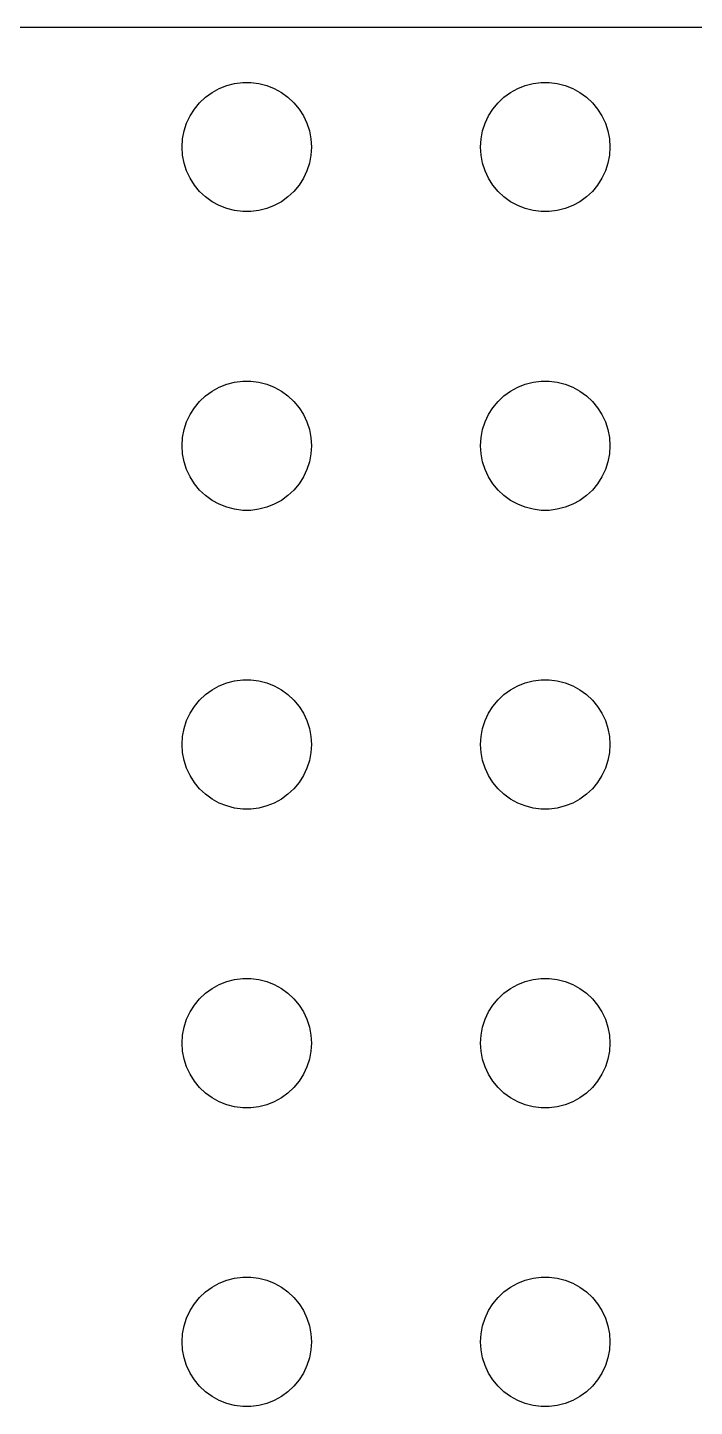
# Model space of a CAD drawing. Header units: metres. Extents: x 9 to 156, y 9 to 156.
# Drawn here: x 49 to 82.5, y 86.8 to 156 of the extents above; entities that cross this region are included whole.
import ezdxf

# ---------------------------------------------------------------- set-up
doc = ezdxf.new("R2010")
doc.units = ezdxf.units.M

msp = doc.modelspace()

# ---------------------------------------------------------------- linework, layer by layer
for p, q in [((151, 156), (14, 156)), ((58.6162, 152.941), (58.9957, 153.091)), ((58.9957, 153.091), (59.391, 153.192)), ((59.391, 153.192), (59.7959, 153.244)), ((59.7959, 153.244), (60.2041, 153.244)), ((60.2041, 153.244), (60.609, 153.192)), ((60.609, 153.192), (61.0043, 153.091)), ((61.0043, 153.091), (61.3838, 152.941)), ((73.6162, 152.941), (73.9957, 153.091)), ((73.9957, 153.091), (74.391, 153.192)), ((74.391, 153.192), (74.7959, 153.244)), ((74.7959, 153.244), (75.2041, 153.244)), ((75.2041, 153.244), (75.609, 153.192)), ((75.609, 153.192), (76.0043, 153.091)), ((76.0043, 153.091), (76.3838, 152.941)), ((57.6308, 152.225), (57.9284, 152.504)), ((57.9284, 152.504), (58.2586, 152.744)), ((58.2586, 152.744), (58.6162, 152.941)), ((61.3838, 152.941), (61.7414, 152.744)), ((61.7414, 152.744), (62.0716, 152.504)), ((62.0716, 152.504), (62.3691, 152.225)), ((72.6308, 152.225), (72.9284, 152.504)), ((72.9284, 152.504), (73.2586, 152.744)), ((73.2586, 152.744), (73.6162, 152.941)), ((76.3838, 152.941), (76.7414, 152.744)), ((76.7414, 152.744), (77.0716, 152.504)), ((77.0716, 152.504), (77.3691, 152.225)), ((57.152, 151.566), (57.3707, 151.91)), ((57.3707, 151.91), (57.6308, 152.225)), ((62.3691, 152.225), (62.6293, 151.91)), ((62.6293, 151.91), (62.848, 151.566)), ((72.152, 151.566), (72.3707, 151.91)), ((72.3707, 151.91), (72.6308, 152.225)), ((77.3691, 152.225), (77.6293, 151.91)), ((77.6293, 151.91), (77.848, 151.566)), ((56.8521, 150.808), (56.9782, 151.196)), ((56.9782, 151.196), (57.152, 151.566)), ((62.848, 151.566), (63.0218, 151.196)), ((63.0218, 151.196), (63.1479, 150.808)), ((71.8521, 150.808), (71.9782, 151.196)), ((71.9782, 151.196), (72.152, 151.566)), ((77.848, 151.566), (78.0218, 151.196)), ((78.0218, 151.196), (78.1479, 150.808)), ((56.75, 150), (56.7756, 150.407)), ((56.7756, 150.407), (56.8521, 150.808)), ((63.1479, 150.808), (63.2244, 150.407)), ((63.2244, 150.407), (63.25, 150)), ((71.75, 150), (71.7756, 150.407)), ((71.7756, 150.407), (71.8521, 150.808)), ((78.1479, 150.808), (78.2244, 150.407)), ((78.2244, 150.407), (78.25, 150)), ((56.7756, 149.593), (56.75, 150)), ((56.8521, 149.192), (56.7756, 149.593)), ((63.2244, 149.593), (63.1479, 149.192)), ((63.25, 150), (63.2244, 149.593)), ((71.7756, 149.593), (71.75, 150)), ((71.8521, 149.192), (71.7756, 149.593)), ((78.2244, 149.593), (78.1479, 149.192)), ((78.25, 150), (78.2244, 149.593)), ((56.9782, 148.804), (56.8521, 149.192)), ((63.1479, 149.192), (63.0218, 148.804)), ((71.9782, 148.804), (71.8521, 149.192)), ((78.1479, 149.192), (78.0218, 148.804)), ((57.152, 148.434), (56.9782, 148.804)), ((57.3707, 148.09), (57.152, 148.434)), ((62.848, 148.434), (62.6293, 148.09)), ((63.0218, 148.804), (62.848, 148.434)), ((72.152, 148.434), (71.9782, 148.804)), ((72.3707, 148.09), (72.152, 148.434)), ((77.848, 148.434), (77.6293, 148.09)), ((78.0218, 148.804), (77.848, 148.434)), ((57.6308, 147.775), (57.3707, 148.09)), ((57.9284, 147.496), (57.6308, 147.775)), ((58.2586, 147.256), (57.9284, 147.496)), ((62.0716, 147.496), (61.7414, 147.256)), ((62.3691, 147.775), (62.0716, 147.496)), ((62.6293, 148.09), (62.3691, 147.775)), ((72.6308, 147.775), (72.3707, 148.09)), ((72.9284, 147.496), (72.6308, 147.775)), ((73.2586, 147.256), (72.9284, 147.496)), ((77.0716, 147.496), (76.7414, 147.256)), ((77.3691, 147.775), (77.0716, 147.496)), ((77.6293, 148.09), (77.3691, 147.775)), ((58.6162, 147.059), (58.2586, 147.256)), ((58.9957, 146.909), (58.6162, 147.059)), ((59.391, 146.808), (58.9957, 146.909)), ((59.7959, 146.756), (59.391, 146.808)), ((60.609, 146.808), (60.2041, 146.756)), ((61.0043, 146.909), (60.609, 146.808)), ((61.3838, 147.059), (61.0043, 146.909)), ((61.7414, 147.256), (61.3838, 147.059)), ((73.6162, 147.059), (73.2586, 147.256)), ((73.9957, 146.909), (73.6162, 147.059)), ((74.391, 146.808), (73.9957, 146.909)), ((74.7959, 146.756), (74.391, 146.808)), ((75.609, 146.808), (75.2041, 146.756)), ((76.0043, 146.909), (75.609, 146.808)), ((76.3838, 147.059), (76.0043, 146.909)), ((76.7414, 147.256), (76.3838, 147.059)), ((60.2041, 146.756), (59.7959, 146.756)), ((75.2041, 146.756), (74.7959, 146.756)), ((58.2586, 137.744), (58.6162, 137.941)), ((58.6162, 137.941), (58.9957, 138.091)), ((58.9957, 138.091), (59.391, 138.192)), ((59.391, 138.192), (59.7959, 138.244)), ((59.7959, 138.244), (60.2041, 138.244)), ((60.2041, 138.244), (60.609, 138.192)), ((60.609, 138.192), (61.0043, 138.091)), ((61.0043, 138.091), (61.3838, 137.941)), ((61.3838, 137.941), (61.7414, 137.744)), ((73.2586, 137.744), (73.6162, 137.941)), ((73.6162, 137.941), (73.9957, 138.091)), ((73.9957, 138.091), (74.391, 138.192)), ((74.391, 138.192), (74.7959, 138.244)), ((74.7959, 138.244), (75.2041, 138.244)), ((75.2041, 138.244), (75.609, 138.192)), ((75.609, 138.192), (76.0043, 138.091)), ((76.0043, 138.091), (76.3838, 137.941)), ((76.3838, 137.941), (76.7414, 137.744)), ((57.3707, 136.91), (57.6308, 137.225)), ((57.6308, 137.225), (57.9284, 137.504)), ((57.9284, 137.504), (58.2586, 137.744)), ((61.7414, 137.744), (62.0716, 137.504)), ((62.0716, 137.504), (62.3691, 137.225)), ((62.3691, 137.225), (62.6293, 136.91)), ((72.3707, 136.91), (72.6308, 137.225)), ((72.6308, 137.225), (72.9284, 137.504)), ((72.9284, 137.504), (73.2586, 137.744)), ((76.7414, 137.744), (77.0716, 137.504)), ((77.0716, 137.504), (77.3691, 137.225)), ((77.3691, 137.225), (77.6293, 136.91)), ((56.9782, 136.196), (57.152, 136.566)), ((57.152, 136.566), (57.3707, 136.91)), ((62.6293, 136.91), (62.848, 136.566)), ((62.848, 136.566), (63.0218, 136.196)), ((71.9782, 136.196), (72.152, 136.566)), ((72.152, 136.566), (72.3707, 136.91)), ((77.6293, 136.91), (77.848, 136.566)), ((77.848, 136.566), (78.0218, 136.196)), ((56.7756, 135.407), (56.8521, 135.808)), ((56.8521, 135.808), (56.9782, 136.196)), ((63.0218, 136.196), (63.1479, 135.808)), ((63.1479, 135.808), (63.2244, 135.407)), ((71.7756, 135.407), (71.8521, 135.808)), ((71.8521, 135.808), (71.9782, 136.196)), ((78.0218, 136.196), (78.1479, 135.808)), ((78.1479, 135.808), (78.2244, 135.407)), ((56.75, 135), (56.7756, 135.407)), ((63.2244, 135.407), (63.25, 135)), ((71.75, 135), (71.7756, 135.407)), ((78.2244, 135.407), (78.25, 135)), ((56.7756, 134.593), (56.75, 135)), ((56.8521, 134.192), (56.7756, 134.593)), ((63.2244, 134.593), (63.1479, 134.192)), ((63.25, 135), (63.2244, 134.593)), ((71.7756, 134.593), (71.75, 135)), ((71.8521, 134.192), (71.7756, 134.593)), ((78.2244, 134.593), (78.1479, 134.192)), ((78.25, 135), (78.2244, 134.593)), ((56.9782, 133.804), (56.8521, 134.192)), ((57.152, 133.434), (56.9782, 133.804)), ((63.0218, 133.804), (62.848, 133.434)), ((63.1479, 134.192), (63.0218, 133.804)), ((71.9782, 133.804), (71.8521, 134.192)), ((72.152, 133.434), (71.9782, 133.804)), ((78.0218, 133.804), (77.848, 133.434)), ((78.1479, 134.192), (78.0218, 133.804)), ((57.3707, 133.09), (57.152, 133.434)), ((57.6308, 132.775), (57.3707, 133.09)), ((62.6293, 133.09), (62.3691, 132.775)), ((62.848, 133.434), (62.6293, 133.09)), ((72.3707, 133.09), (72.152, 133.434)), ((72.6308, 132.775), (72.3707, 133.09)), ((77.6293, 133.09), (77.3691, 132.775)), ((77.848, 133.434), (77.6293, 133.09)), ((57.9284, 132.496), (57.6308, 132.775)), ((58.2586, 132.256), (57.9284, 132.496)), ((58.6162, 132.059), (58.2586, 132.256)), ((61.7414, 132.256), (61.3838, 132.059)), ((62.0716, 132.496), (61.7414, 132.256)), ((62.3691, 132.775), (62.0716, 132.496)), ((72.9284, 132.496), (72.6308, 132.775)), ((73.2586, 132.256), (72.9284, 132.496)), ((73.6162, 132.059), (73.2586, 132.256)), ((76.7414, 132.256), (76.3838, 132.059)), ((77.0716, 132.496), (76.7414, 132.256)), ((77.3691, 132.775), (77.0716, 132.496)), ((58.9957, 131.909), (58.6162, 132.059)), ((59.391, 131.808), (58.9957, 131.909)), ((59.7959, 131.756), (59.391, 131.808)), ((60.2041, 131.756), (59.7959, 131.756)), ((60.609, 131.808), (60.2041, 131.756)), ((61.0043, 131.909), (60.609, 131.808)), ((61.3838, 132.059), (61.0043, 131.909)), ((73.9957, 131.909), (73.6162, 132.059)), ((74.391, 131.808), (73.9957, 131.909)), ((74.7959, 131.756), (74.391, 131.808)), ((75.2041, 131.756), (74.7959, 131.756)), ((75.609, 131.808), (75.2041, 131.756)), ((76.0043, 131.909), (75.609, 131.808)), ((76.3838, 132.059), (76.0043, 131.909)), ((57.9284, 122.504), (58.2586, 122.744)), ((58.2586, 122.744), (58.6162, 122.941)), ((58.6162, 122.941), (58.9957, 123.091)), ((58.9957, 123.091), (59.391, 123.192)), ((59.391, 123.192), (59.7959, 123.244)), ((59.7959, 123.244), (60.2041, 123.244)), ((60.2041, 123.244), (60.609, 123.192)), ((60.609, 123.192), (61.0043, 123.091)), ((61.0043, 123.091), (61.3838, 122.941)), ((61.3838, 122.941), (61.7414, 122.744)), ((61.7414, 122.744), (62.0716, 122.504)), ((72.9284, 122.504), (73.2586, 122.744)), ((73.2586, 122.744), (73.6162, 122.941)), ((73.6162, 122.941), (73.9957, 123.091)), ((73.9957, 123.091), (74.391, 123.192)), ((74.391, 123.192), (74.7959, 123.244)), ((74.7959, 123.244), (75.2041, 123.244)), ((75.2041, 123.244), (75.609, 123.192)), ((75.609, 123.192), (76.0043, 123.091)), ((76.0043, 123.091), (76.3838, 122.941)), ((76.3838, 122.941), (76.7414, 122.744)), ((76.7414, 122.744), (77.0716, 122.504)), ((57.152, 121.566), (57.3707, 121.91)), ((57.3707, 121.91), (57.6308, 122.225)), ((57.6308, 122.225), (57.9284, 122.504)), ((62.0716, 122.504), (62.3691, 122.225)), ((62.3691, 122.225), (62.6293, 121.91)), ((62.6293, 121.91), (62.848, 121.566)), ((72.152, 121.566), (72.3707, 121.91)), ((72.3707, 121.91), (72.6308, 122.225)), ((72.6308, 122.225), (72.9284, 122.504)), ((77.0716, 122.504), (77.3691, 122.225)), ((77.3691, 122.225), (77.6293, 121.91)), ((77.6293, 121.91), (77.848, 121.566)), ((56.8521, 120.808), (56.9782, 121.196)), ((56.9782, 121.196), (57.152, 121.566)), ((62.848, 121.566), (63.0218, 121.196)), ((63.0218, 121.196), (63.1479, 120.808)), ((71.8521, 120.808), (71.9782, 121.196)), ((71.9782, 121.196), (72.152, 121.566)), ((77.848, 121.566), (78.0218, 121.196)), ((78.0218, 121.196), (78.1479, 120.808)), ((56.7756, 120.407), (56.8521, 120.808)), ((63.1479, 120.808), (63.2244, 120.407)), ((71.7756, 120.407), (71.8521, 120.808)), ((78.1479, 120.808), (78.2244, 120.407)), ((56.75, 120), (56.7756, 120.407)), ((56.7756, 119.593), (56.75, 120)), ((63.2244, 120.407), (63.25, 120)), ((63.25, 120), (63.2244, 119.593)), ((71.75, 120), (71.7756, 120.407)), ((71.7756, 119.593), (71.75, 120)), ((78.2244, 120.407), (78.25, 120)), ((78.25, 120), (78.2244, 119.593)), ((56.8521, 119.192), (56.7756, 119.593)), ((56.9782, 118.804), (56.8521, 119.192)), ((63.1479, 119.192), (63.0218, 118.804)), ((63.2244, 119.593), (63.1479, 119.192)), ((71.8521, 119.192), (71.7756, 119.593)), ((71.9782, 118.804), (71.8521, 119.192)), ((78.1479, 119.192), (78.0218, 118.804)), ((78.2244, 119.593), (78.1479, 119.192)), ((57.152, 118.434), (56.9782, 118.804)), ((57.3707, 118.09), (57.152, 118.434)), ((62.848, 118.434), (62.6293, 118.09)), ((63.0218, 118.804), (62.848, 118.434)), ((72.152, 118.434), (71.9782, 118.804)), ((72.3707, 118.09), (72.152, 118.434)), ((77.848, 118.434), (77.6293, 118.09)), ((78.0218, 118.804), (77.848, 118.434)), ((57.6308, 117.775), (57.3707, 118.09)), ((57.9284, 117.496), (57.6308, 117.775)), ((62.3691, 117.775), (62.0716, 117.496)), ((62.6293, 118.09), (62.3691, 117.775)), ((72.6308, 117.775), (72.3707, 118.09)), ((72.9284, 117.496), (72.6308, 117.775)), ((77.3691, 117.775), (77.0716, 117.496)), ((77.6293, 118.09), (77.3691, 117.775)), ((58.2586, 117.256), (57.9284, 117.496)), ((58.6162, 117.059), (58.2586, 117.256)), ((58.9957, 116.909), (58.6162, 117.059)), ((61.3838, 117.059), (61.0043, 116.909)), ((61.7414, 117.256), (61.3838, 117.059)), ((62.0716, 117.496), (61.7414, 117.256)), ((73.2586, 117.256), (72.9284, 117.496)), ((73.6162, 117.059), (73.2586, 117.256)), ((73.9957, 116.909), (73.6162, 117.059)), ((76.3838, 117.059), (76.0043, 116.909)), ((76.7414, 117.256), (76.3838, 117.059)), ((77.0716, 117.496), (76.7414, 117.256)), ((59.391, 116.808), (58.9957, 116.909)), ((59.7959, 116.756), (59.391, 116.808)), ((60.2041, 116.756), (59.7959, 116.756)), ((60.609, 116.808), (60.2041, 116.756)), ((61.0043, 116.909), (60.609, 116.808)), ((74.391, 116.808), (73.9957, 116.909)), ((74.7959, 116.756), (74.391, 116.808)), ((75.2041, 116.756), (74.7959, 116.756)), ((75.609, 116.808), (75.2041, 116.756)), ((76.0043, 116.909), (75.609, 116.808)), ((58.6162, 107.941), (58.9957, 108.091)), ((58.9957, 108.091), (59.391, 108.192)), ((59.391, 108.192), (59.7959, 108.244)), ((59.7959, 108.244), (60.2041, 108.244)), ((60.2041, 108.244), (60.609, 108.192)), ((60.609, 108.192), (61.0043, 108.091)), ((61.0043, 108.091), (61.3838, 107.941)), ((73.6162, 107.941), (73.9957, 108.091)), ((73.9957, 108.091), (74.391, 108.192)), ((74.391, 108.192), (74.7959, 108.244)), ((74.7959, 108.244), (75.2041, 108.244)), ((75.2041, 108.244), (75.609, 108.192)), ((75.609, 108.192), (76.0043, 108.091)), ((76.0043, 108.091), (76.3838, 107.941)), ((57.6308, 107.225), (57.9284, 107.504)), ((57.9284, 107.504), (58.2586, 107.744)), ((58.2586, 107.744), (58.6162, 107.941)), ((61.3838, 107.941), (61.7414, 107.744)), ((61.7414, 107.744), (62.0716, 107.504)), ((62.0716, 107.504), (62.3691, 107.225)), ((72.6308, 107.225), (72.9284, 107.504)), ((72.9284, 107.504), (73.2586, 107.744)), ((73.2586, 107.744), (73.6162, 107.941)), ((76.3838, 107.941), (76.7414, 107.744)), ((76.7414, 107.744), (77.0716, 107.504)), ((77.0716, 107.504), (77.3691, 107.225)), ((57.152, 106.566), (57.3707, 106.91)), ((57.3707, 106.91), (57.6308, 107.225)), ((62.3691, 107.225), (62.6293, 106.91)), ((62.6293, 106.91), (62.848, 106.566)), ((72.152, 106.566), (72.3707, 106.91)), ((72.3707, 106.91), (72.6308, 107.225)), ((77.3691, 107.225), (77.6293, 106.91)), ((77.6293, 106.91), (77.848, 106.566)), ((56.8521, 105.808), (56.9782, 106.196)), ((56.9782, 106.196), (57.152, 106.566)), ((62.848, 106.566), (63.0218, 106.196)), ((63.0218, 106.196), (63.1479, 105.808)), ((71.8521, 105.808), (71.9782, 106.196)), ((71.9782, 106.196), (72.152, 106.566)), ((77.848, 106.566), (78.0218, 106.196)), ((78.0218, 106.196), (78.1479, 105.808)), ((56.75, 105), (56.7756, 105.407)), ((56.7756, 105.407), (56.8521, 105.808)), ((63.1479, 105.808), (63.2244, 105.407)), ((63.2244, 105.407), (63.25, 105)), ((71.75, 105), (71.7756, 105.407)), ((71.7756, 105.407), (71.8521, 105.808)), ((78.1479, 105.808), (78.2244, 105.407)), ((78.2244, 105.407), (78.25, 105)), ((56.7756, 104.593), (56.75, 105)), ((56.8521, 104.192), (56.7756, 104.593)), ((63.2244, 104.593), (63.1479, 104.192)), ((63.25, 105), (63.2244, 104.593)), ((71.7756, 104.593), (71.75, 105)), ((71.8521, 104.192), (71.7756, 104.593)), ((78.2244, 104.593), (78.1479, 104.192)), ((78.25, 105), (78.2244, 104.593)), ((56.9782, 103.804), (56.8521, 104.192)), ((63.1479, 104.192), (63.0218, 103.804)), ((71.9782, 103.804), (71.8521, 104.192)), ((78.1479, 104.192), (78.0218, 103.804)), ((57.152, 103.434), (56.9782, 103.804)), ((57.3707, 103.09), (57.152, 103.434)), ((62.848, 103.434), (62.6293, 103.09)), ((63.0218, 103.804), (62.848, 103.434)), ((72.152, 103.434), (71.9782, 103.804)), ((72.3707, 103.09), (72.152, 103.434)), ((77.848, 103.434), (77.6293, 103.09)), ((78.0218, 103.804), (77.848, 103.434)), ((57.6308, 102.775), (57.3707, 103.09)), ((57.9284, 102.496), (57.6308, 102.775)), ((58.2586, 102.256), (57.9284, 102.496)), ((62.0716, 102.496), (61.7414, 102.256)), ((62.3691, 102.775), (62.0716, 102.496)), ((62.6293, 103.09), (62.3691, 102.775)), ((72.6308, 102.775), (72.3707, 103.09)), ((72.9284, 102.496), (72.6308, 102.775)), ((73.2586, 102.256), (72.9284, 102.496)), ((77.0716, 102.496), (76.7414, 102.256)), ((77.3691, 102.775), (77.0716, 102.496)), ((77.6293, 103.09), (77.3691, 102.775)), ((58.6162, 102.059), (58.2586, 102.256)), ((58.9957, 101.909), (58.6162, 102.059)), ((59.391, 101.808), (58.9957, 101.909)), ((59.7959, 101.756), (59.391, 101.808)), ((60.609, 101.808), (60.2041, 101.756)), ((61.0043, 101.909), (60.609, 101.808)), ((61.3838, 102.059), (61.0043, 101.909)), ((61.7414, 102.256), (61.3838, 102.059)), ((73.6162, 102.059), (73.2586, 102.256)), ((73.9957, 101.909), (73.6162, 102.059)), ((74.391, 101.808), (73.9957, 101.909)), ((74.7959, 101.756), (74.391, 101.808)), ((75.609, 101.808), (75.2041, 101.756)), ((76.0043, 101.909), (75.609, 101.808)), ((76.3838, 102.059), (76.0043, 101.909)), ((76.7414, 102.256), (76.3838, 102.059)), ((60.2041, 101.756), (59.7959, 101.756)), ((75.2041, 101.756), (74.7959, 101.756)), ((58.2586, 92.7441), (58.6162, 92.9407)), ((58.6162, 92.9407), (58.9957, 93.0909)), ((58.9957, 93.0909), (59.391, 93.1924)), ((59.391, 93.1924), (59.7959, 93.2436)), ((59.7959, 93.2436), (60.2041, 93.2436)), ((60.2041, 93.2436), (60.609, 93.1924)), ((60.609, 93.1924), (61.0043, 93.0909)), ((61.0043, 93.0909), (61.3838, 92.9407)), ((61.3838, 92.9407), (61.7414, 92.7441)), ((73.2586, 92.7441), (73.6162, 92.9407)), ((73.6162, 92.9407), (73.9957, 93.0909)), ((73.9957, 93.0909), (74.391, 93.1924)), ((74.391, 93.1924), (74.7959, 93.2436)), ((74.7959, 93.2436), (75.2041, 93.2436)), ((75.2041, 93.2436), (75.609, 93.1924)), ((75.609, 93.1924), (76.0043, 93.0909)), ((76.0043, 93.0909), (76.3838, 92.9407)), ((76.3838, 92.9407), (76.7414, 92.7441)), ((57.3707, 91.9103), (57.6308, 92.2248)), ((57.6308, 92.2248), (57.9284, 92.5042)), ((57.9284, 92.5042), (58.2586, 92.7441)), ((61.7414, 92.7441), (62.0716, 92.5042)), ((62.0716, 92.5042), (62.3691, 92.2248)), ((62.3691, 92.2248), (62.6293, 91.9103)), ((72.3707, 91.9103), (72.6308, 92.2248)), ((72.6308, 92.2248), (72.9284, 92.5042)), ((72.9284, 92.5042), (73.2586, 92.7441)), ((76.7414, 92.7441), (77.0716, 92.5042)), ((77.0716, 92.5042), (77.3691, 92.2248)), ((77.3691, 92.2248), (77.6293, 91.9103)), ((56.9782, 91.1964), (57.152, 91.5657)), ((57.152, 91.5657), (57.3707, 91.9103)), ((62.6293, 91.9103), (62.848, 91.5657)), ((62.848, 91.5657), (63.0218, 91.1964)), ((71.9782, 91.1964), (72.152, 91.5657)), ((72.152, 91.5657), (72.3707, 91.9103)), ((77.6293, 91.9103), (77.848, 91.5657)), ((77.848, 91.5657), (78.0218, 91.1964)), ((56.7756, 90.4073), (56.8521, 90.8082)), ((56.8521, 90.8082), (56.9782, 91.1964)), ((63.0218, 91.1964), (63.1479, 90.8082)), ((63.1479, 90.8082), (63.2244, 90.4073)), ((71.7756, 90.4073), (71.8521, 90.8082)), ((71.8521, 90.8082), (71.9782, 91.1964)), ((78.0218, 91.1964), (78.1479, 90.8082)), ((78.1479, 90.8082), (78.2244, 90.4073)), ((56.75, 90), (56.7756, 90.4073)), ((63.2244, 90.4073), (63.25, 90)), ((71.75, 90), (71.7756, 90.4073)), ((78.2244, 90.4073), (78.25, 90)), ((56.7756, 89.5927), (56.75, 90)), ((56.8521, 89.1918), (56.7756, 89.5927)), ((63.2244, 89.5927), (63.1479, 89.1918)), ((63.25, 90), (63.2244, 89.5927)), ((71.7756, 89.5927), (71.75, 90)), ((71.8521, 89.1918), (71.7756, 89.5927)), ((78.2244, 89.5927), (78.1479, 89.1918)), ((78.25, 90), (78.2244, 89.5927)), ((56.9782, 88.8036), (56.8521, 89.1918)), ((57.152, 88.4343), (56.9782, 88.8036)), ((63.0218, 88.8036), (62.848, 88.4343)), ((63.1479, 89.1918), (63.0218, 88.8036)), ((71.9782, 88.8036), (71.8521, 89.1918)), ((72.152, 88.4343), (71.9782, 88.8036)), ((78.0218, 88.8036), (77.848, 88.4343)), ((78.1479, 89.1918), (78.0218, 88.8036)), ((57.3707, 88.0897), (57.152, 88.4343)), ((57.6308, 87.7752), (57.3707, 88.0897)), ((62.6293, 88.0897), (62.3691, 87.7752)), ((62.848, 88.4343), (62.6293, 88.0897)), ((72.3707, 88.0897), (72.152, 88.4343)), ((72.6308, 87.7752), (72.3707, 88.0897)), ((77.6293, 88.0897), (77.3691, 87.7752)), ((77.848, 88.4343), (77.6293, 88.0897)), ((57.9284, 87.4958), (57.6308, 87.7752)), ((58.2586, 87.2559), (57.9284, 87.4958)), ((58.6162, 87.0593), (58.2586, 87.2559)), ((61.7414, 87.2559), (61.3838, 87.0593)), ((62.0716, 87.4958), (61.7414, 87.2559)), ((62.3691, 87.7752), (62.0716, 87.4958)), ((72.9284, 87.4958), (72.6308, 87.7752)), ((73.2586, 87.2559), (72.9284, 87.4958)), ((73.6162, 87.0593), (73.2586, 87.2559)), ((76.7414, 87.2559), (76.3838, 87.0593)), ((77.0716, 87.4958), (76.7414, 87.2559)), ((77.3691, 87.7752), (77.0716, 87.4958)), ((58.9957, 86.9091), (58.6162, 87.0593)), ((59.391, 86.8076), (58.9957, 86.9091)), ((59.7959, 86.7564), (59.391, 86.8076)), ((60.2041, 86.7564), (59.7959, 86.7564)), ((60.609, 86.8076), (60.2041, 86.7564)), ((61.0043, 86.9091), (60.609, 86.8076)), ((61.3838, 87.0593), (61.0043, 86.9091)), ((73.9957, 86.9091), (73.6162, 87.0593)), ((74.391, 86.8076), (73.9957, 86.9091)), ((74.7959, 86.7564), (74.391, 86.8076)), ((75.2041, 86.7564), (74.7959, 86.7564)), ((75.609, 86.8076), (75.2041, 86.7564)), ((76.0043, 86.9091), (75.609, 86.8076)), ((76.3838, 87.0593), (76.0043, 86.9091))]:
    msp.add_line(p, q)

doc.saveas('drawing.dxf')
